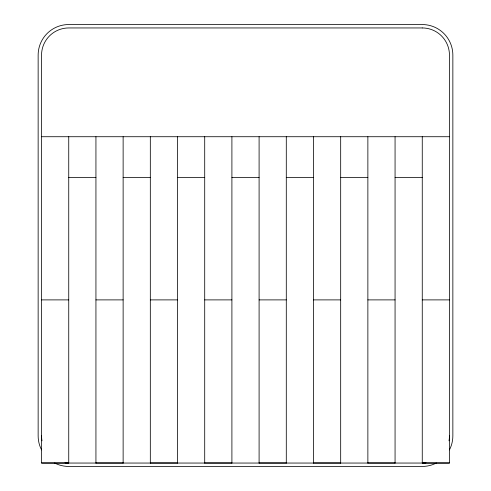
<?xml version="1.0" encoding="UTF-8"?>
<svg xmlns="http://www.w3.org/2000/svg" width="491" height="491" viewBox="0 0 491 491"><rect width="100%" height="100%" fill="white"/><g stroke="black" fill="none" stroke-linecap="round" stroke-linejoin="round"><path stroke-width="0.74" d="M41.545 136.725L449.455 136.725M68.74 177.515L95.935 177.515M123.131 177.515L150.32 177.515M177.515 177.515L204.71 177.515M231.905 177.515L259.095 177.515M286.29 177.515L313.485 177.515M340.68 177.515L367.869 177.515M395.065 177.515L422.26 177.515M41.545 299.891L68.74 299.891M95.935 299.891L123.131 299.891M150.32 299.891L177.515 299.891M204.71 299.891L231.905 299.891M259.095 299.891L286.29 299.891M313.485 299.891L340.68 299.891M367.869 299.891L395.065 299.891M422.26 299.891L449.455 299.891M41.545 462.97L68.74 462.97M95.935 462.97L123.131 462.97M150.32 462.97L177.515 462.97M204.71 462.97L231.905 462.97M259.095 462.97L286.29 462.97M313.485 462.97L340.68 462.97M367.869 462.97L395.065 462.97M422.26 462.97L449.455 462.97M422.26 136.725L422.26 463.05A27.195 27.195 0 0 0 425.961 462.798M395.065 136.725L395.065 463.05M367.869 136.725L367.869 463.05M340.68 136.725L340.68 463.05M313.485 136.725L313.485 463.05M286.29 136.725L286.29 463.05M259.095 136.725L259.095 463.05M231.905 136.725L231.905 463.05M204.71 136.725L204.71 463.05M177.515 136.725L177.515 463.05M150.32 136.725L150.32 463.05M123.131 136.725L123.131 463.05M95.935 136.725L95.935 463.05M68.74 136.725L68.74 463.05A27.195 27.195 0 0 1 65.039 462.798M449.437 449.909A30.595 30.595 0 0 0 452.855 435.855L452.855 55.145A30.595 30.595 0 0 0 422.26 24.55L68.74 24.55A30.595 30.595 0 0 0 38.145 55.145L38.145 435.855A30.595 30.595 0 0 0 41.563 449.909M436.309 463.031A30.595 30.595 0 0 1 422.26 466.45L68.74 466.45A30.595 30.595 0 0 1 54.691 463.031M449.455 435.855A27.195 27.195 0 0 1 449.001 440.808M41.999 440.808A27.195 27.195 0 0 1 41.545 435.855M422.26 27.95L68.74 27.95A27.195 27.195 0 0 0 41.545 55.145L41.545 463.05L449.455 463.05L449.455 55.145A27.195 27.195 0 0 0 422.26 27.95"/></g></svg>
